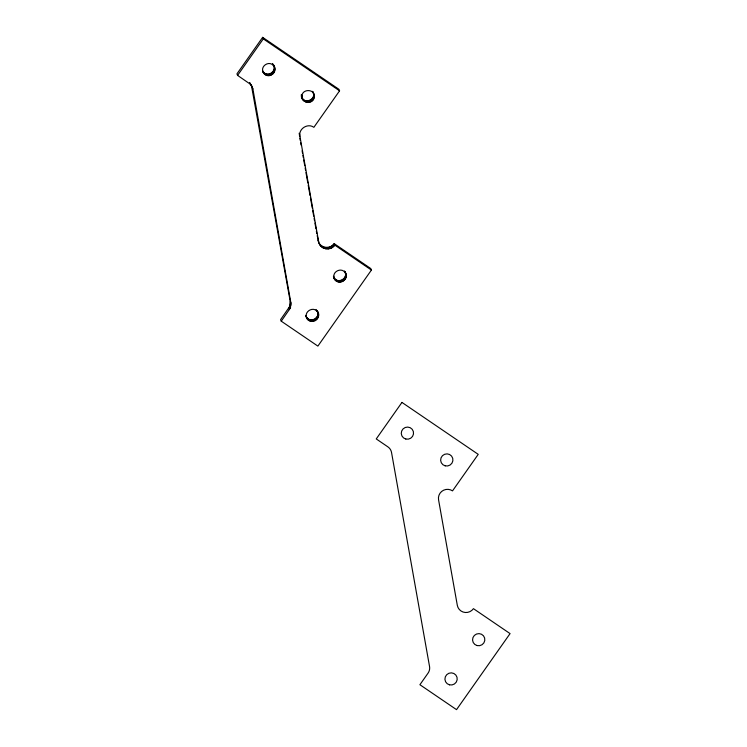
<?xml version="1.0" encoding="UTF-8"?>
<svg xmlns="http://www.w3.org/2000/svg" width="747" height="747" viewBox="0 0 747 747"><rect width="100%" height="100%" fill="white"/><g stroke="black" fill="none" stroke-linecap="round" stroke-linejoin="round"><path stroke-width="1.12" d="M263.047 71.619C267.762 78.696 278.724 69.564 272.45 63.728C280.788 71.619 266.268 81.946 262.514 70.704L263.719 73.141M302.003 97.007C300.985 88.622 315.234 88.314 314.254 96.867C313.572 104.991 300.985 103.497 301.33 95.476L302.554 99.043M301.517 96.522C303.805 105.504 317.998 98.809 312.507 91.33L313.17 92.861M306.709 317.4C310.985 323.937 321.574 316.541 316.793 310.313C324.403 318.904 307.512 327.046 305.803 315.495L307.372 318.932M333.806 277.24C337.224 285.037 349.568 277.884 344.432 271.058C352.042 279.695 335.151 287.735 333.442 276.25L334.469 278.771M281.255 321.173L280.583 319.641L289.453 306.858L290.228 301.443L251.309 84.831L252.888 88.958L290.9 302.965L290.116 308.39L281.255 321.173L317.877 346.104L371.418 270.059L370.755 268.537L334.133 243.597C330.706 248.854 321.966 248.62 318.997 243.027C320.967 249.815 331.052 251.001 334.796 245.128L334.133 243.597M319.66 244.549L318.661 241.776L299.921 136.262C298.286 128.82 307.801 122.788 313.871 127.326L339.577 90.817L338.914 89.285L262.636 37.35L236.93 73.86L237.593 75.391L250.292 84.168L252.533 87.623M237.593 75.391L263.308 38.881L262.636 37.35M263.308 38.881L339.577 90.817M334.796 245.128L371.418 270.059M273.113 65.25C268.659 60.451 260.105 66.408 263.177 72.235M317.456 311.835C313.563 305.831 303.497 311.648 306.84 318.017M345.095 272.59C341.528 267.081 332.107 271.516 334.105 277.772M313.04 92.245L314.076 94.766M313.591 94.281L314.254 95.803M313.591 95.336L314.254 96.867M313.404 96.382L314.067 97.913M313.04 97.381L313.703 98.912M312.498 98.305L313.161 99.837M311.807 99.127L312.47 100.658M310.985 99.818L311.648 101.34M310.052 100.359L310.724 101.881M309.053 100.733L309.716 102.255M307.988 100.929L308.66 102.451M306.924 100.938L307.587 102.47M305.859 100.77L306.531 102.292M304.86 100.415L305.523 101.947M303.926 99.902L304.589 101.424M301.33 94.421L302.003 95.943M303.105 99.23L303.777 100.752M302.423 98.427L303.086 99.949M273.673 65.437L274.709 67.958M273.141 64.531L273.804 66.053M274.224 67.473L274.887 69.004M274.224 68.528L274.887 70.059M274.037 69.574L274.7 71.105M273.663 70.582L274.336 72.104M273.131 71.497L273.794 73.029M299.117 133.255L299.78 134.787M272.44 72.319L273.103 73.85M299.248 134.74L299.921 136.262M271.619 73.01L272.281 74.541M270.685 73.551L271.357 75.083M269.676 73.925L270.349 75.456M268.621 74.121L269.293 75.652M267.547 74.13L268.22 75.662M266.492 73.962L267.165 75.494M265.484 73.617L266.156 75.139M264.559 73.094L265.222 74.616M263.738 72.422L264.41 73.953M333.162 244.755L333.834 246.277M344.965 271.973L345.628 273.505M345.329 272.963L346.001 274.494M345.516 274.009L346.178 275.531M345.516 275.064L346.178 276.595M332.023 245.726L332.686 247.257M345.329 276.11L345.992 277.641M344.955 277.109L345.628 278.64M330.734 246.51L331.397 248.032M344.423 278.033L345.086 279.565M343.732 278.855L344.395 280.386M329.324 247.061L329.997 248.592M342.91 279.546L343.573 281.077M327.849 247.378L328.521 248.91M341.977 280.088L342.649 281.61M340.968 280.461L341.64 281.983M326.346 247.444L327.018 248.975M339.913 280.657L340.585 282.179M324.861 247.266L325.524 248.788M338.839 280.667L339.512 282.198M323.423 246.837L324.086 248.368M337.784 280.498L338.456 282.021M322.088 246.183L322.751 247.705M336.776 280.144L337.448 281.675M251.225 85.195L249.629 82.637L250.292 84.168M252.215 87.436L252.888 88.958M320.874 245.305L321.546 246.837M335.851 279.63L336.514 281.152M319.837 244.25L320.5 245.772M335.029 278.958L335.692 280.48M317.176 235.66L318.661 241.776M334.339 278.155L335.011 279.677M317.326 311.219L318.362 313.74M317.877 313.254L318.549 314.786M316.102 309.51L316.775 311.032M317.877 314.319L318.549 315.841M317.69 315.365L318.362 316.887M317.326 316.364L317.989 317.886M316.784 317.288L317.456 318.81M316.093 318.101L316.765 319.632M315.271 318.792L315.944 320.323M314.347 319.333L315.01 320.865M313.338 319.707L314.001 321.238M312.283 319.903L312.946 321.434M311.21 319.921L311.873 321.443M310.154 319.744L310.817 321.275M309.146 319.399L309.809 320.921M308.212 318.876L308.885 320.407M307.4 318.203L308.063 319.735M290.228 301.443L290.9 302.965M290.359 302.815L291.031 304.346M290.275 304.206L290.938 305.728M289.967 305.56L290.639 307.092M289.453 306.858L290.116 308.39M288.744 308.063L289.406 309.594M317.989 240.245L318.371 241.683M299.864 138.176L300.266 140.473M300.677 142.761L301.088 145.058M302.105 150.791L302.507 153.088M302.918 155.376L303.329 157.673M303.73 159.97L304.748 165.703M305.159 167.991L305.57 170.288M305.971 172.585L307.811 182.903M308.212 185.2L310.052 195.518M310.453 197.815L312.293 208.133M312.694 210.43L313.712 216.163M314.123 218.46L314.524 220.748M314.935 223.045L315.953 228.778M316.364 231.075L316.765 233.363M401.951 402.418L376.245 438.928L387.861 446.837A8.973 8.815 -23.4 0 1 391.54 452.505L429.544 666.511A8.973 8.815 -23.7 0 1 428.059 673.131L419.907 684.719L456.529 709.65L510.07 633.605L473.449 608.665A8.973 8.815 -23.7 0 1 457.313 605.322L438.564 499.808A8.973 8.815 -23.6 0 1 452.523 490.872L478.229 454.353L401.951 402.418M445.184 465.839A6.172 6.06 -23.8 0 0 452.729 458.303A6.172 6.06 -23.8 0 0 442.439 455.698A6.172 6.06 -23.8 0 0 445.184 465.839M477.1 645.567A6.172 6.06 -23.5 0 0 484.644 638.041A6.172 6.06 -23.5 0 0 474.354 635.436A6.172 6.06 -23.5 0 0 477.1 645.567M405.817 439.031A6.172 6.06 -23.6 0 0 413.352 431.505A6.172 6.06 -23.6 0 0 403.063 428.899A6.172 6.06 -23.6 0 0 405.817 439.031M449.47 684.822A6.172 6.06 -23.6 0 0 457.015 677.286A6.172 6.06 -23.6 0 0 446.725 674.681A6.172 6.06 -23.6 0 0 449.47 684.822"/></g></svg>
